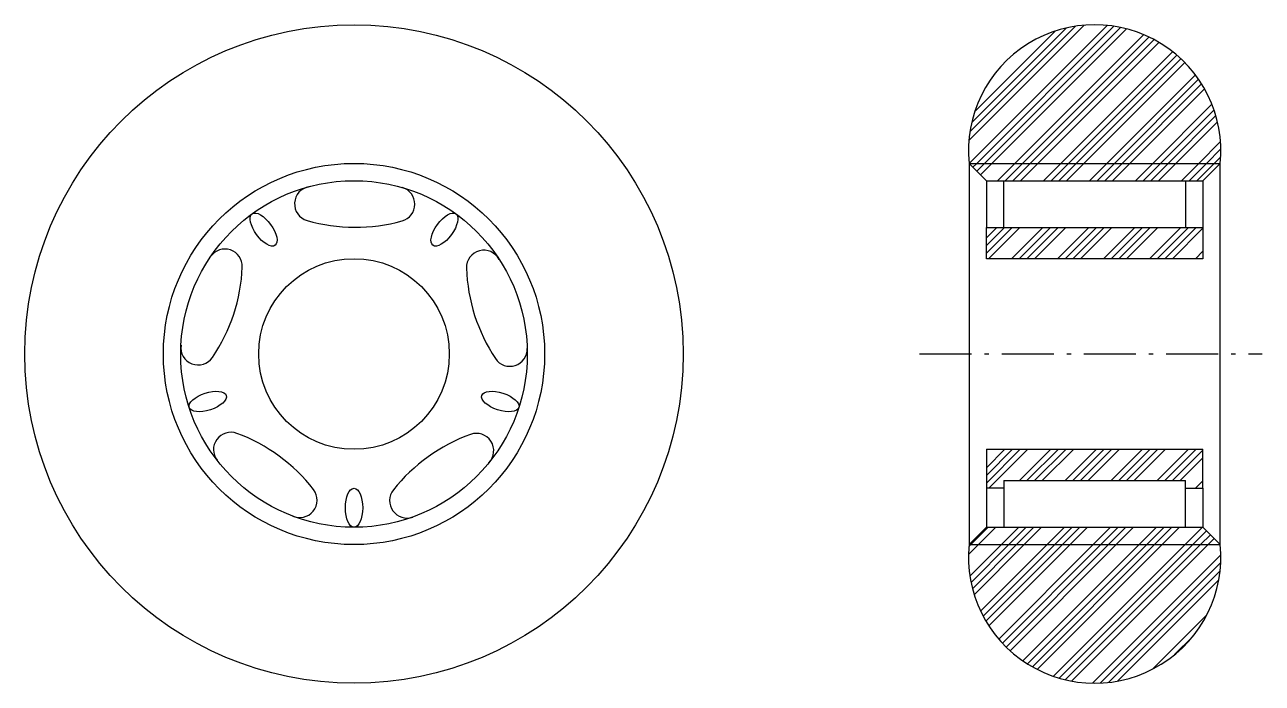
# Model space of a CAD drawing. Header units: centimetres. Extents: x 14.3 to 42.9, y 4.3 to 19.5.
import ezdxf

# ---------------------------------------------------------------- set-up
doc = ezdxf.new("R2010")
doc.units = ezdxf.units.CM
doc.header["$LTSCALE"] = 0.1
doc.header["$MEASUREMENT"] = 0
doc.linetypes.add('ACAD_ISO10W100', pattern=[18, 12, -3, 0, -3])
for name, color, linetype in [('Gauri', 1, 'Continuous'), ('Hasura roata', 4, 'Continuous'), ('Hasura suport bolt', 241, 'Continuous'), ('Linie centrala', 191, 'ACAD_ISO10W100'), ('Silicon', 2, 'Continuous'), ('Suport bolt', 30, 'Continuous')]:
    doc.layers.add(name, color=color, linetype=linetype)
pattern_1 = [(45, (0.90584, 0.17754), (-0.53033, 0.53033), []), (45, (1.0826, 0.17754), (-0.53033, 0.53033), []), (45, (1.2594, 0.17754), (-0.53033, 0.53033), []), (45, (1.4362, 0.17754), (-0.53033, 0.53033), [])]

# ---------------------------------------------------------------- blocks, each defined once
blk = doc.blocks.new('*U6')
at = {"layer": 'Gauri'}
blk.add_lwpolyline([(-1.055, 0.468, 0.796606), (-1.099, -0.31, 0.139826), (1.095, -0.32, 0.754654), (1.099, 0.45)], format="xyb", dxfattribs=at)
blk = doc.blocks.new('*U7')
at = {"layer": 'Hasura suport bolt', "color": 0, "linetype": 'ByBlock', "lineweight": -2, "transparency": 16777216}
blk.add_blockref('*U6', (21.005, 15.084), dxfattribs=at)
for p, rotation in [((17.768, 12.755), 72), ((24.22, 12.726), 288), ((18.983, 8.957), 144), ((22.971, 8.939), 215.9999999999999)]:
    blk.add_blockref('*U6', p, dxfattribs=dict(at, rotation=rotation))

msp = doc.modelspace()

# ---------------------------------------------------------------- hatches: boundary and pattern name
at = {"layer": 'Hasura roata'}
h = msp.add_hatch(dxfattribs=at)
h.set_pattern_fill('ANSI34', color=256)
h.set_pattern_definition(pattern_1)
h.paths.add_polyline_path([(36.09, 16.27), (41.89, 16.27, 1.103427)])
h.paths.add_polyline_path([(41.89, 7.47), (36.09, 7.47, 1.103427)])
at = {"layer": 'Hasura suport bolt'}
h = msp.add_hatch(dxfattribs=at)
h.set_pattern_fill('ANSI34', color=256)
h.set_pattern_definition(pattern_1)
h.paths.add_polyline_path([(41.89, 16.27), (36.09, 16.27), (36.49, 15.87), (36.89, 15.87), (41.09, 15.87), (41.49, 15.87)])
h.paths.add_polyline_path([(41.49, 14.793), (41.09, 14.793), (36.89, 14.793), (36.49, 14.793), (36.49, 14.07), (41.49, 14.07)])
h.paths.add_polyline_path([(41.49, 7.87), (41.09, 7.87), (36.89, 7.87), (36.49, 7.87), (36.09, 7.47), (41.89, 7.47)])
h.paths.add_polyline_path([(41.49, 9.67), (36.49, 9.67), (36.49, 8.77), (36.89, 8.77), (36.89, 8.946), (41.09, 8.946), (41.09, 8.77), (41.49, 8.77)])

# ---------------------------------------------------------------- linework, layer by layer
at = {"layer": 'Gauri'}
for p, q in [((36.49, 15.87), (36.49, 14.793)), ((36.49, 15.87), (36.89, 15.87)), ((41.09, 15.87), (41.49, 15.87)), ((41.49, 15.87), (41.49, 14.793)), ((36.49, 14.793), (36.89, 14.793)), ((41.09, 14.793), (41.49, 14.793)), ((36.89, 8.77), (36.49, 8.77)), ((36.49, 8.77), (36.49, 7.87)), ((41.09, 8.77), (41.49, 8.77)), ((41.49, 8.77), (41.49, 7.87)), ((36.49, 7.87), (36.89, 7.87)), ((41.09, 7.87), (41.49, 7.87))]:
    msp.add_line(p, q, dxfattribs=at)
for centre, major_axis in [((19.809, 14.742), (0.265, -0.364)), ((23.982, 14.742), (-0.265, -0.364)), ((18.519, 10.773), (0.428, 0.139)), ((25.272, 10.773), (-0.428, 0.139)), ((21.895, 8.32), (0, 0.45))]:
    msp.add_ellipse(centre, major_axis=major_axis, ratio=0.444444, dxfattribs=at)
at = {"layer": 'Linie centrala'}
msp.add_line((34.944, 11.87), (42.858, 11.87), dxfattribs=at)
at = {"layer": 'Silicon'}
msp.add_lwpolyline([(41.89, 7.47), (41.89, 11.87), (41.89, 16.27, 1.103427), (36.09, 16.27), (36.09, 11.87), (36.09, 7.47, 1.103427)], format="xyb", close=True, dxfattribs=at)
msp.add_circle((21.895, 11.87), 7.6, dxfattribs=at)
at = {"layer": 'Suport bolt'}
for p, q in [((36.09, 16.27), (41.89, 16.27)), ((36.09, 16.27), (36.49, 15.87)), ((41.89, 16.27), (41.49, 15.87)), ((36.89, 15.87), (41.09, 15.87)), ((36.89, 14.793), (41.09, 14.793)), ((41.49, 14.07), (36.49, 14.07)), ((36.49, 9.67), (41.49, 9.67)), ((36.89, 8.946), (41.09, 8.946)), ((36.09, 7.47), (36.49, 7.87)), ((36.89, 7.87), (41.09, 7.87)), ((41.49, 7.87), (41.89, 7.47)), ((36.09, 7.47), (41.89, 7.47))]:
    msp.add_line(p, q, dxfattribs=at)
for points in [[(36.89, 14.793), (36.89, 15.87)], [(41.09, 15.87), (41.09, 14.793)], [(36.49, 14.07), (36.49, 14.793)], [(41.49, 14.793), (41.49, 14.07)], [(36.49, 9.67), (36.49, 8.77)], [(41.49, 8.77), (41.49, 9.67)], [(36.89, 8.946), (36.89, 7.87)], [(41.09, 7.87), (41.09, 8.946)]]:
    msp.add_lwpolyline(points, dxfattribs=at)
for radius in [4.4, 4, 2.2]:
    msp.add_circle((21.895, 11.87), radius, dxfattribs=at)

# ---------------------------------------------------------------- block references
at = {"layer": 'Hasura suport bolt'}
msp.add_blockref('*U7', (0.906, 0.178), dxfattribs=at)

doc.saveas('drawing.dxf')
